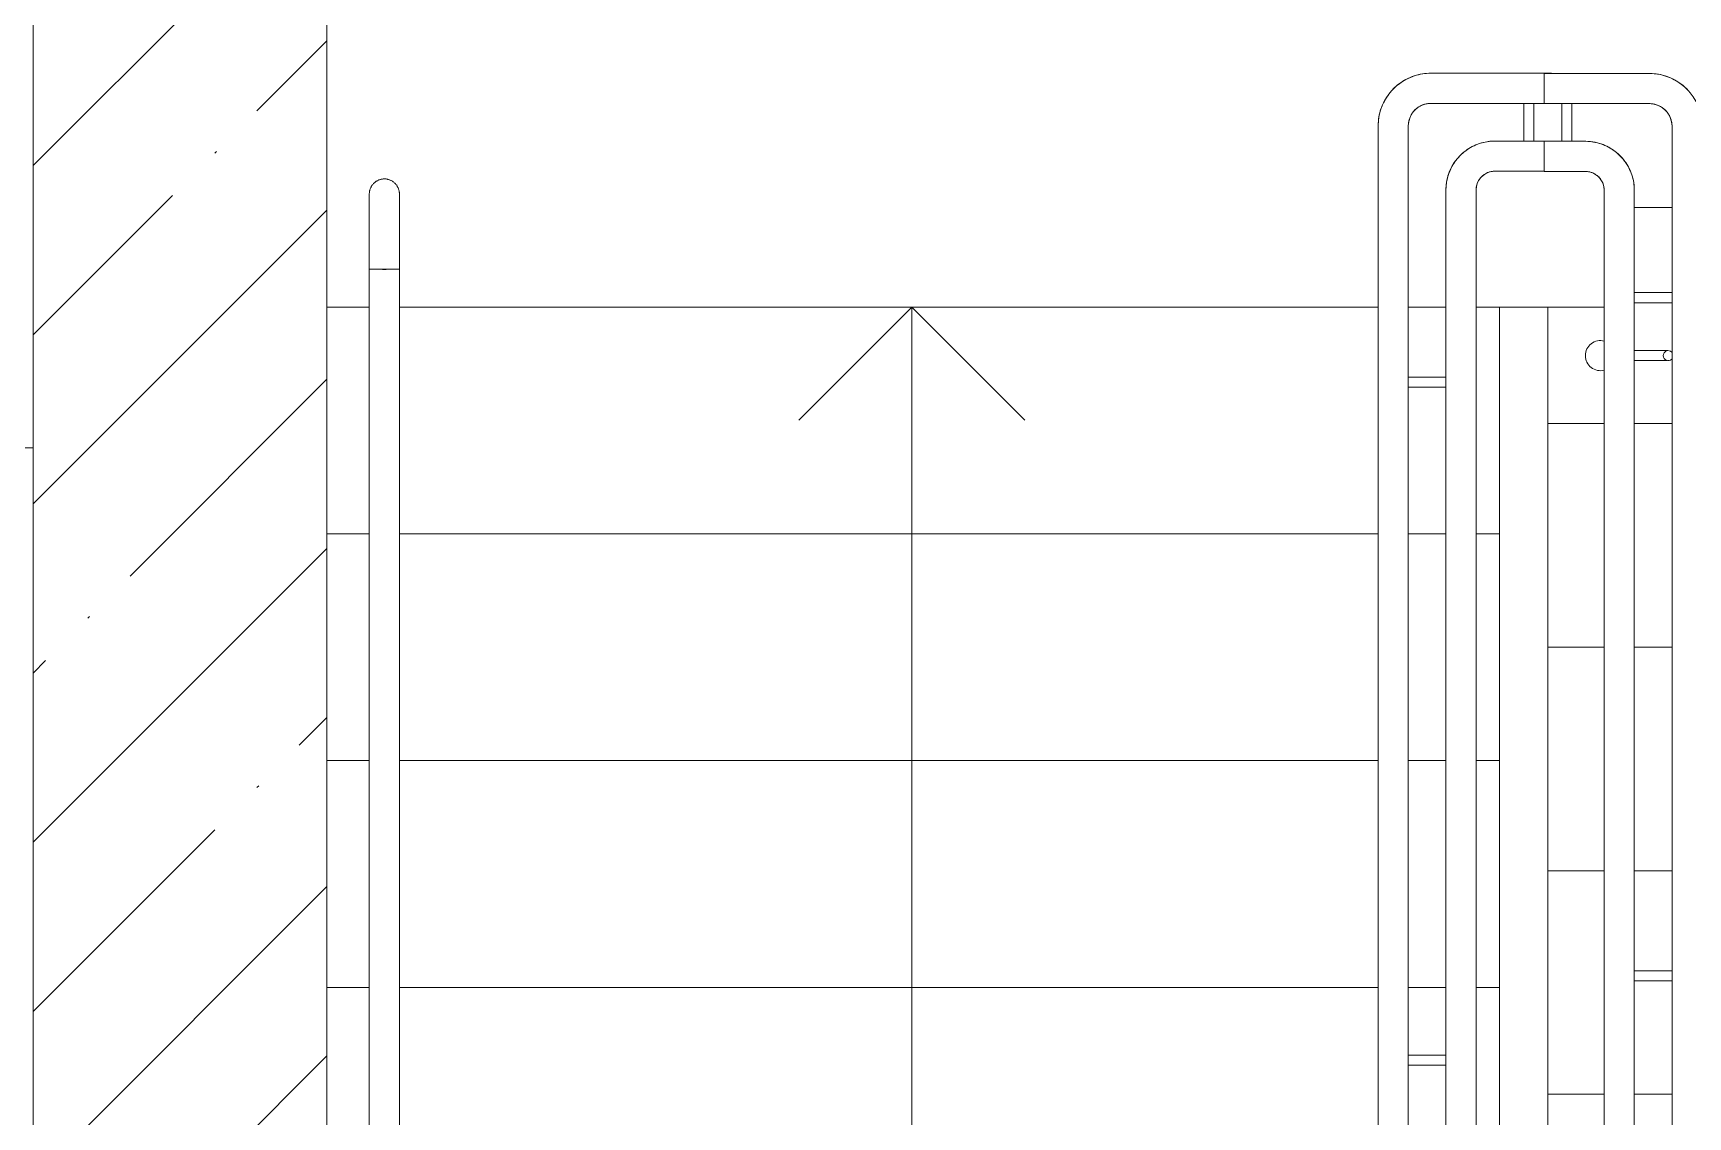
# Model space of a CAD drawing. Header units: millimetres. Extents: x -515342 to 330399, y -224905 to 507333.
# Drawn here: x -325592 to -323396, y 388419 to 389857 of the extents above; entities that cross this region are included whole.
import ezdxf

# ---------------------------------------------------------------- set-up
doc = ezdxf.new("R2010")
doc.units = ezdxf.units.MM
doc.layers.get('0').update_dxf_attribs({"lineweight": 0})
for name, color, linetype, lineweight in [('Лестницы', 7, 'Continuous', 0), ('Мебель', 7, 'Continuous', 0), ('Ограждение', 7, 'Continuous', 0), ('Стены внутренние', 7, 'Continuous', 0), ('Стены несущие', 7, 'Continuous', 0), ('Стрелки вверх', 7, 'Continuous', 0)]:
    doc.layers.add(name, color=color, linetype=linetype, lineweight=lineweight)

# ---------------------------------------------------------------- blocks, each defined once
blk = doc.blocks.new('Прикроватная тумба - Прикроватная тумба-V62-О_АР_П_4__10_050_План 4 этажа')
at = {"layer": 'Мебель'}
for p, q in [((495, 500), (0, 500)), ((0, 500), (0, 0))]:
    blk.add_line(p, q, dxfattribs=at)
blk = doc.blocks.new('Ограждение - АР_Ограждение_Балясина_D40_900 для 1500-10120775-О_АР_П_4__10_050_План 4 этажа')
at = {"layer": 'Ограждение'}
for p, q in [((-45, 6.7), (-60, 6.7)), ((-60, -6.7), (-45, -6.7))]:
    blk.add_line(p, q, dxfattribs=at)
at = {"layer": 'Ограждение', "flags": 128}
for points in [[(-89.6, 6.7), (-89.4, 6.7), (-89.1, 6.7), (-88.8, 6.7), (-88.5, 6.7), (-88.1, 6.7), (-87.6, 6.7), (-87.1, 6.7), (-86.6, 6.7), (-86, 6.7), (-85.4, 6.7), (-84.8, 6.7), (-84.1, 6.7), (-83.3, 6.7), (-82.6, 6.7), (-81.7, 6.7), (-80.9, 6.7), (-80, 6.7), (-79.1, 6.7), (-78.2, 6.7), (-77.2, 6.7), (-76.2, 6.7), (-75.2, 6.7), (-74.1, 6.7), (-73.1, 6.7), (-72, 6.7), (-70.9, 6.7), (-69.7, 6.7), (-68.6, 6.7), (-67.4, 6.7), (-66.3, 6.7), (-65.1, 6.7), (-63.9, 6.7), (-62.7, 6.7), (-61.5, 6.7), (-60.3, 6.7), (-60, 6.7)], [(-60, -6.7), (-61.2, -6.7), (-62.4, -6.7), (-63.6, -6.7), (-64.8, -6.7), (-66, -6.7), (-67.1, -6.7), (-68.3, -6.7), (-69.4, -6.7), (-70.6, -6.7), (-71.7, -6.7), (-72.8, -6.7), (-73.9, -6.7), (-74.9, -6.7), (-75.9, -6.7), (-76.9, -6.7), (-77.9, -6.7), (-78.9, -6.7), (-79.8, -6.7), (-80.7, -6.7), (-81.5, -6.7), (-82.3, -6.7), (-83.1, -6.7), (-83.9, -6.7), (-84.6, -6.7), (-85.2, -6.7), (-85.9, -6.7), (-86.5, -6.7), (-87, -6.7), (-87.5, -6.7), (-88, -6.7), (-88.4, -6.7)]]:
    blk.add_lwpolyline(points, dxfattribs=at)
at = {"layer": 'Ограждение'}
for centre, radius, start, end in [((-90, 0), 6.67, 360, 135), ((0, 0), 20, 360, 104.4889), ((-90, 0), 6.67, 225, 360), ((0, 0), 20, 255.5111, 360)]:
    blk.add_arc(centre, radius, start, end, dxfattribs=at)
blk = doc.blocks.new('Ограждение - Ограждение-10116339-О_АР_П_4__10_050_План 4 этажа')
at = {"extrusion": (0, 0, -1), "zscale": -1}
blk.add_blockref('Ограждение - АР_Ограждение_Балясина_D40_900 для 1500-10120775-О_АР_П_4__10_050_План 4 этажа', (-50950, 13594.8), dxfattribs=at)
blk = doc.blocks.new('Ограждение - АР_Ограждение_Балясина_D40_900 для 1500-V82-О_АР_П_4__10_050_План 4 этажа')
at = {"layer": 'Ограждение'}
for p, q in [((-20, 6.7), (-60, 6.7)), ((-60, -6.7), (-20, -6.7))]:
    blk.add_line(p, q, dxfattribs=at)
at = {"layer": 'Ограждение', "flags": 128}
for points in [[(-69.7, 6.7), (-68.6, 6.7), (-67.4, 6.7), (-66.3, 6.7), (-65.1, 6.7), (-63.9, 6.7), (-62.7, 6.7), (-61.5, 6.7), (-60.3, 6.7), (-60, 6.7)], [(-60, -6.7), (-61.2, -6.7), (-62.4, -6.7), (-63.6, -6.7), (-64.8, -6.7), (-66, -6.7), (-67.1, -6.7), (-68.3, -6.7), (-69.4, -6.7)]]:
    blk.add_lwpolyline(points, dxfattribs=at)
blk = doc.blocks.new('Ограждение - АР_Ограждение_Балясина_D40_900 для 1500-10124907-О_АР_П_4__10_050_План 4 этажа')
at = {"layer": 'Ограждение'}
for p, q in [((-20, 6.7), (-60, 6.7)), ((-60, -6.7), (-20, -6.7))]:
    blk.add_line(p, q, dxfattribs=at)
at = {"layer": 'Ограждение', "flags": 128}
for points in [[(-69.7, 6.7), (-68.6, 6.7), (-67.4, 6.7), (-66.3, 6.7), (-65.1, 6.7), (-63.9, 6.7), (-62.7, 6.7), (-61.5, 6.7), (-60.3, 6.7), (-60, 6.7)], [(-60, -6.7), (-61.2, -6.7), (-62.4, -6.7), (-63.6, -6.7), (-64.8, -6.7), (-66, -6.7), (-67.1, -6.7), (-68.3, -6.7), (-69.4, -6.7)]]:
    blk.add_lwpolyline(points, dxfattribs=at)
blk = doc.blocks.new('Ограждение - АР_Ограждение_Балясина_D40_900 для 1500-10124909-О_АР_П_4__10_050_План 4 этажа')
at = {"layer": 'Ограждение'}
for p, q in [((-20, 6.7), (-60, 6.7)), ((-60, -6.7), (-20, -6.7))]:
    blk.add_line(p, q, dxfattribs=at)
at = {"layer": 'Ограждение', "flags": 128}
for points in [[(-69.7, 6.7), (-68.6, 6.7), (-67.4, 6.7), (-66.3, 6.7), (-65.1, 6.7), (-63.9, 6.7), (-62.7, 6.7), (-61.5, 6.7), (-60.3, 6.7), (-60, 6.7)], [(-60, -6.7), (-61.2, -6.7), (-62.4, -6.7), (-63.6, -6.7), (-64.8, -6.7), (-66, -6.7), (-67.1, -6.7), (-68.3, -6.7), (-69.4, -6.7)]]:
    blk.add_lwpolyline(points, dxfattribs=at)
blk = doc.blocks.new('Ограждение - Ограждение-10119502-О_АР_П_4__10_050_План 4 этажа')
at = {"extrusion": (0, 0, -1), "zscale": -1}
for name, p, rotation in [('Ограждение - АР_Ограждение_Балясина_D40_900 для 1500-V82-О_АР_П_4__10_050_План 4 этажа', (-50855, 13859.6), 270), ('Ограждение - АР_Ограждение_Балясина_D40_900 для 1500-10124909-О_АР_П_4__10_050_План 4 этажа', (-50765, 13559.6), 180), ('Ограждение - АР_Ограждение_Балясина_D40_900 для 1500-10124907-О_АР_П_4__10_050_План 4 этажа', (-50765, 12659.6), 180)]:
    blk.add_blockref(name, p, dxfattribs=dict(at, rotation=rotation))
blk = doc.blocks.new('Тип верхнего поручня - Верхний поручень_Внутренний_-10119506-О_АР_П_4__10_050_План 4 этажа')
at = {"layer": 'Ограждение'}
for p, q in [((50855, 13879.6), (50810, 13879.6)), ((50885.1, 13879.6), (50855, 13879.6)), ((50810, 13839.6), (50855, 13839.6)), ((50855, 13839.6), (50875.4, 13839.6)), ((50745, 13814.6), (50745, 13669.6)), ((50785, 13669.6), (50785, 13814.6)), ((50745, 13658.7), (50745, 10834.2)), ((50785, 10834.2), (50785, 13658.7))]:
    blk.add_line(p, q, dxfattribs=at)
at = {"layer": 'Ограждение', "flags": 128}
for points in [[(50810, 13879.6), (50807.4, 13879.5), (50804.8, 13879.4), (50802.2, 13879.1), (50799.6, 13878.7), (50797.1, 13878.3), (50794.5, 13877.7), (50792, 13877), (50789.6, 13876.3), (50787.1, 13875.4), (50784.7, 13874.4), (50782.3, 13873.4), (50780, 13872.2), (50777.7, 13871), (50775.5, 13869.6), (50773.3, 13868.2), (50771.2, 13866.7), (50769.1, 13865.1), (50767.1, 13863.4), (50765.2, 13861.7), (50763.4, 13859.8), (50761.6, 13857.9), (50759.9, 13856), (50758.3, 13853.9), (50756.8, 13851.8), (50755.3, 13849.7), (50753.9, 13847.5), (50752.7, 13845.2), (50751.5, 13842.9), (50750.4, 13840.5), (50749.4, 13838.1), (50748.5, 13835.7), (50747.7, 13833.2), (50747, 13830.7), (50746.4, 13828.2), (50745.9, 13825.6), (50745.6, 13823), (50745.3, 13820.5), (50745.1, 13817.9), (50745, 13815.3), (50745, 13814.6)], [(50785, 13814.6), (50785, 13815.6), (50785.1, 13816.6), (50785.2, 13817.6), (50785.3, 13818.5), (50785.5, 13819.5), (50785.7, 13820.5), (50786, 13821.5), (50786.3, 13822.4), (50786.6, 13823.4), (50787, 13824.3), (50787.4, 13825.2), (50787.8, 13826.1), (50788.3, 13827), (50788.8, 13827.8), (50789.4, 13828.7), (50789.9, 13829.5), (50790.6, 13830.3), (50791.2, 13831), (50791.9, 13831.8), (50792.6, 13832.5), (50793.3, 13833.2), (50794.1, 13833.8), (50794.9, 13834.5), (50795.7, 13835), (50796.5, 13835.6), (50797.3, 13836.1), (50798.2, 13836.6), (50799.1, 13837.1), (50800, 13837.5), (50800.9, 13837.9), (50801.9, 13838.2), (50802.8, 13838.5), (50803.8, 13838.8), (50804.8, 13839), (50805.8, 13839.2), (50806.7, 13839.3), (50807.7, 13839.5), (50808.7, 13839.5), (50809.7, 13839.6), (50810, 13839.6)], [(50745, 13669.6), (50745, 13668.6), (50745, 13667.6), (50745, 13666.6), (50745, 13665.6), (50745, 13664.6), (50745, 13663.6), (50745, 13662.7), (50745, 13661.7), (50745, 13660.8), (50745, 13659.9), (50745, 13658.9), (50745, 13658.7)], [(50785, 13658.7), (50785, 13659.6), (50785, 13660.6), (50785, 13661.5), (50785, 13662.4), (50785, 13663.4), (50785, 13664.4), (50785, 13665.4), (50785, 13666.4), (50785, 13667.3), (50785, 13668.3), (50785, 13669.3), (50785, 13669.6)]]:
    blk.add_lwpolyline(points, dxfattribs=at)
blk = doc.blocks.new('Тип верхнего поручня - Верхний поручень_Внутренний_-V94-О_АР_П_4__10_050_План 4 этажа')
at = {"layer": 'Ограждение'}
for p, q in [((50810, 13879.6), (50885.1, 13879.6)), ((50810, 13839.6), (50875.4, 13839.6)), ((50745, 13669.6), (50745, 13814.6)), ((50785, 13669.6), (50785, 13814.6)), ((50745, 13650), (50745, 13669.6)), ((50785, 13650), (50785, 13669.6)), ((50745, 10834.2), (50745, 13650)), ((50785, 10834.2), (50785, 13650))]:
    blk.add_line(p, q, dxfattribs=at)
for radius in [65, 25]:
    blk.add_arc((50810, 13814.6), radius, 90, 180, dxfattribs=at)
blk = doc.blocks.new('Тип перил - Перила_Внутренний_-10119516-О_АР_П_4__10_050_План 4 этажа')
at = {"layer": 'Ограждение'}
for p, q in [((50855, 13969.6), (50725, 13969.6)), ((50885.1, 13969.6), (50855, 13969.6)), ((50725, 13929.6), (50855, 13929.6)), ((50855, 13929.6), (50875.4, 13929.6)), ((50655, 13899.6), (50655, 13670.7)), ((50695, 13670.7), (50695, 13899.6)), ((50655, 13657.7), (50655, 10834.2)), ((50695, 10834.2), (50695, 13657.7))]:
    blk.add_line(p, q, dxfattribs=at)
at = {"layer": 'Ограждение', "flags": 128}
for points in [[(50725, 13969.6), (50722.2, 13969.5), (50719.4, 13969.3), (50716.6, 13969.1), (50713.8, 13968.7), (50711.1, 13968.2), (50708.4, 13967.6), (50705.7, 13966.8), (50703, 13966), (50700.3, 13965.1), (50697.7, 13964), (50695.2, 13962.9), (50692.7, 13961.7), (50690.2, 13960.3), (50687.8, 13958.9), (50685.5, 13957.3), (50683.2, 13955.7), (50681, 13954), (50678.8, 13952.2), (50676.8, 13950.3), (50674.8, 13948.3), (50672.9, 13946.3), (50671, 13944.2), (50669.3, 13942), (50667.7, 13939.7), (50666.1, 13937.4), (50664.6, 13935), (50663.3, 13932.6), (50662, 13930.1), (50660.8, 13927.5), (50659.8, 13924.9), (50658.8, 13922.3), (50657.9, 13919.6), (50657.2, 13916.9), (50656.5, 13914.2), (50656, 13911.5), (50655.6, 13908.7), (50655.3, 13905.9), (50655.1, 13903.1), (50655, 13900.3), (50655, 13899.6)], [(50695, 13899.6), (50695, 13900.8), (50695.1, 13902), (50695.2, 13903.2), (50695.4, 13904.3), (50695.6, 13905.5), (50695.9, 13906.7), (50696.2, 13907.9), (50696.5, 13909), (50696.9, 13910.1), (50697.4, 13911.2), (50697.9, 13912.3), (50698.4, 13913.4), (50699, 13914.5), (50699.6, 13915.5), (50700.2, 13916.5), (50700.9, 13917.5), (50701.7, 13918.4), (50702.4, 13919.3), (50703.3, 13920.2), (50704.1, 13921.1), (50705, 13921.9), (50705.9, 13922.7), (50706.8, 13923.4), (50707.8, 13924.1), (50708.8, 13924.8), (50709.8, 13925.4), (50710.9, 13926), (50711.9, 13926.6), (50713, 13927.1), (50714.1, 13927.5), (50715.3, 13927.9), (50716.4, 13928.3), (50717.6, 13928.6), (50718.7, 13928.9), (50719.9, 13929.1), (50721.1, 13929.3), (50722.3, 13929.4), (50723.5, 13929.5), (50724.7, 13929.6), (50725, 13929.6)], [(50655, 13670.7), (50655, 13669.5), (50655, 13668.3), (50655, 13667.1), (50655, 13666), (50655, 13664.8), (50655, 13663.6), (50655, 13662.4), (50655, 13661.3), (50655, 13660.2), (50655, 13659.1), (50655, 13658), (50655, 13657.7)], [(50695, 13657.7), (50695, 13658.8), (50695, 13659.9), (50695, 13661), (50695, 13662.2), (50695, 13663.3), (50695, 13664.5), (50695, 13665.7), (50695, 13666.9), (50695, 13668), (50695, 13669.2), (50695, 13670.4), (50695, 13670.7)]]:
    blk.add_lwpolyline(points, dxfattribs=at)
blk = doc.blocks.new('Тип перил - Перила_Внутренний_-V95-О_АР_П_4__10_050_План 4 этажа')
at = {"layer": 'Ограждение'}
for p, q in [((50725, 13969.6), (50885.1, 13969.6)), ((50725, 13929.6), (50875.4, 13929.6)), ((50655, 13670.7), (50655, 13899.6)), ((50695, 13670.7), (50695, 13899.6)), ((50655, 13649), (50655, 13670.7)), ((50695, 13649), (50695, 13670.7)), ((50655, 10834.2), (50655, 13649)), ((50695, 10834.2), (50695, 13649))]:
    blk.add_line(p, q, dxfattribs=at)
for radius in [70, 30]:
    blk.add_arc((50725, 13899.6), radius, 90, 180, dxfattribs=at)
blk = doc.blocks.new('Ограждение - АР_Ограждение_Балясина_D40_900 для 1500-10125169-О_АР_П_4__10_050_План 4 этажа')
at = {"layer": 'Ограждение'}
for p, q in [((-20, 6.7), (-60, 6.7)), ((-60, -6.7), (-20, -6.7))]:
    blk.add_line(p, q, dxfattribs=at)
at = {"layer": 'Ограждение', "flags": 128}
for points in [[(-69.7, 6.7), (-68.6, 6.7), (-67.4, 6.7), (-66.3, 6.7), (-65.1, 6.7), (-63.9, 6.7), (-62.7, 6.7), (-61.5, 6.7), (-60.3, 6.7), (-60, 6.7)], [(-60, -6.7), (-61.2, -6.7), (-62.4, -6.7), (-63.6, -6.7), (-64.8, -6.7), (-66, -6.7), (-67.1, -6.7), (-68.3, -6.7), (-69.4, -6.7)]]:
    blk.add_lwpolyline(points, dxfattribs=at)
blk = doc.blocks.new('Ограждение - Ограждение-10123013-О_АР_П_4__10_050_План 4 этажа')
at = {"extrusion": (0, 0, -1), "zscale": -1, "rotation": 270}
blk.add_blockref('Ограждение - АР_Ограждение_Балясина_D40_900 для 1500-V82-О_АР_П_4__10_050_План 4 этажа', (-50905.5, 13859.2), dxfattribs=at)
at = {"extrusion": (0, 0, -1), "zscale": -1}
for name, p in [('Ограждение - АР_Ограждение_Балясина_D40_900 для 1500-V82-О_АР_П_4__10_050_План 4 этажа', (-50975, 13671.7)), ('Ограждение - АР_Ограждение_Балясина_D40_900 для 1500-10125169-О_АР_П_4__10_050_План 4 этажа', (-50975, 12771.7))]:
    blk.add_blockref(name, p, dxfattribs=at)
blk = doc.blocks.new('Тип верхнего поручня - Верхний поручень_Внутренний_-10123018-О_АР_П_4__10_050_План 4 этажа')
at = {"layer": 'Ограждение'}
for p, q in [((50905.5, 13879.2), (50875.4, 13879.2)), ((50875.4, 13856.9), (50875.4, 13861.6)), ((50930, 13879.2), (50905.5, 13879.2)), ((50875.4, 13839.2), (50905.5, 13839.2)), ((50905.5, 13839.2), (50930, 13839.2)), ((50955, 13814.2), (50955, 13812.9)), ((50995, 13812.9), (50995, 13814.2)), ((50955, 13781.3), (50955, 10916.4)), ((50995, 10916.4), (50995, 13781.3))]:
    blk.add_line(p, q, dxfattribs=at)
at = {"layer": 'Ограждение', "flags": 128}
for points in [[(50995, 13814.2), (50994.9, 13816.8), (50994.8, 13819.4), (50994.5, 13822), (50994.2, 13824.6), (50993.7, 13827.1), (50993.1, 13829.7), (50992.5, 13832.2), (50991.7, 13834.7), (50990.8, 13837.1), (50989.9, 13839.5), (50988.8, 13841.9), (50987.7, 13844.2), (50986.4, 13846.5), (50985.1, 13848.7), (50983.6, 13850.9), (50982.1, 13853), (50980.5, 13855.1), (50978.9, 13857.1), (50977.1, 13859), (50975.3, 13860.9), (50973.4, 13862.6), (50971.4, 13864.3), (50969.4, 13865.9), (50967.3, 13867.5), (50965.1, 13868.9), (50962.9, 13870.3), (50960.6, 13871.5), (50958.3, 13872.7), (50956, 13873.8), (50953.6, 13874.8), (50951.1, 13875.7), (50948.6, 13876.5), (50946.1, 13877.2), (50943.6, 13877.8), (50941, 13878.3), (50938.5, 13878.7), (50935.9, 13879), (50933.3, 13879.1), (50930.7, 13879.2), (50930, 13879.2)], [(50930, 13839.2), (50931, 13839.2), (50932, 13839.1), (50933, 13839), (50934, 13838.9), (50935, 13838.7), (50935.9, 13838.5), (50936.9, 13838.2), (50937.9, 13838), (50938.8, 13837.6), (50939.7, 13837.2), (50940.6, 13836.8), (50941.5, 13836.4), (50942.4, 13835.9), (50943.3, 13835.4), (50944.1, 13834.9), (50944.9, 13834.3), (50945.7, 13833.7), (50946.5, 13833), (50947.2, 13832.3), (50947.9, 13831.6), (50948.6, 13830.9), (50949.3, 13830.2), (50949.9, 13829.4), (50950.5, 13828.6), (50951, 13827.7), (50951.6, 13826.9), (50952, 13826), (50952.5, 13825.1), (50952.9, 13824.2), (50953.3, 13823.3), (50953.6, 13822.3), (50954, 13821.4), (50954.2, 13820.4), (50954.4, 13819.5), (50954.6, 13818.5), (50954.8, 13817.5), (50954.9, 13816.5), (50955, 13815.5), (50955, 13814.5), (50955, 13814.2)], [(50955, 13781.3), (50955, 13783.6), (50955, 13785.9), (50955, 13788.3), (50955, 13790.7), (50955, 13793.2), (50955, 13795.7), (50955, 13798.2), (50955, 13800.8), (50955, 13803.3), (50955, 13805.9), (50955, 13808.5), (50955, 13811.1), (50955, 13812.9)], [(50995, 13812.9), (50995, 13810.3), (50995, 13807.7), (50995, 13805.1), (50995, 13802.6), (50995, 13800), (50995, 13797.5), (50995, 13795), (50995, 13792.5), (50995, 13790), (50995, 13787.6), (50995, 13785.2), (50995, 13782.9), (50995, 13781.3)]]:
    blk.add_lwpolyline(points, dxfattribs=at)
blk = doc.blocks.new('Тип верхнего поручня - Верхний поручень_Внутренний_-V97-О_АР_П_4__10_050_План 4 этажа')
at = {"layer": 'Ограждение'}
for p, q in [((50875.4, 13879.2), (50875.4, 13839.2)), ((50875.4, 13879.2), (50930, 13879.2)), ((50875.4, 13839.2), (50930, 13839.2)), ((50955, 13814.2), (50955, 13812.9)), ((50995, 13814.2), (50995, 13812.9)), ((50955, 13812.9), (50955, 13791)), ((50995, 13812.9), (50995, 13791)), ((50955, 13791), (50955, 10844.4)), ((50995, 13791), (50995, 10844.4))]:
    blk.add_line(p, q, dxfattribs=at)
for radius in [65, 25]:
    blk.add_arc((50930, 13814.2), radius, 0, 90, dxfattribs=at)
blk = doc.blocks.new('Тип перил - Перила_Внутренний_-10123028-О_АР_П_4__10_050_План 4 этажа')
at = {"layer": 'Ограждение'}
for p, q in [((50905.5, 13969.2), (50875.4, 13969.2)), ((51015, 13969.2), (50905.5, 13969.2)), ((50875.4, 13946.9), (50875.4, 13951.6)), ((50875.4, 13929.2), (50905.5, 13929.2)), ((50905.5, 13929.2), (51015, 13929.2)), ((51045, 13899.2), (51045, 13814.2)), ((51045, 13780.2), (51045, 10835.8))]:
    blk.add_line(p, q, dxfattribs=at)
at = {"layer": 'Ограждение', "flags": 128}
for points in [[(51067.6, 13945.4), (51065.7, 13947.4), (51063.8, 13949.4), (51061.7, 13951.3), (51059.6, 13953.2), (51057.4, 13954.9), (51055.1, 13956.6), (51052.8, 13958.1), (51050.4, 13959.6), (51048, 13961), (51045.5, 13962.2), (51043, 13963.4), (51040.4, 13964.5), (51037.7, 13965.4), (51035.1, 13966.3), (51032.4, 13967), (51029.6, 13967.7), (51026.9, 13968.2), (51024.1, 13968.6), (51021.3, 13968.9), (51018.6, 13969.1), (51015.8, 13969.2), (51015, 13969.2)], [(51015, 13929.2), (51016.2, 13929.2), (51017.4, 13929.1), (51018.6, 13929), (51019.8, 13928.8), (51021, 13928.6), (51022.1, 13928.4), (51023.3, 13928.1), (51024.4, 13927.7), (51025.6, 13927.3), (51026.7, 13926.9), (51027.8, 13926.4), (51028.9, 13925.8), (51029.9, 13925.3), (51030.9, 13924.6), (51031.9, 13924), (51032.9, 13923.3), (51033.9, 13922.5), (51034.8, 13921.8), (51035.7, 13921), (51036.5, 13920.1), (51037.3, 13919.2), (51038.1, 13918.3), (51038.9, 13917.4), (51039.6, 13916.4), (51040.2, 13915.4), (51040.9, 13914.4), (51041.5, 13913.4), (51042, 13912.3), (51042.5, 13911.2), (51043, 13910.1), (51043.4, 13909), (51043.7, 13907.8), (51044.1, 13906.7), (51044.3, 13905.5), (51044.6, 13904.3), (51044.7, 13903.1), (51044.9, 13901.9), (51045, 13900.7), (51045, 13899.5), (51045, 13899.2)], [(51045, 13780.2), (51045, 13782.6), (51045, 13785.1), (51045, 13787.7), (51045, 13790.3), (51045, 13793), (51045, 13795.7), (51045, 13798.4), (51045, 13801.1), (51045, 13803.9), (51045, 13806.7), (51045, 13809.4), (51045, 13812.2), (51045, 13814.2)]]:
    blk.add_lwpolyline(points, dxfattribs=at)
blk = doc.blocks.new('Тип перил - Перила_Внутренний_-V98-О_АР_П_4__10_050_План 4 этажа')
at = {"layer": 'Ограждение'}
for p, q in [((50875.4, 13969.2), (50875.4, 13929.2)), ((50875.4, 13969.2), (51015, 13969.2)), ((50875.4, 13929.2), (51015, 13929.2)), ((51045, 13899.2), (51045, 13814.2)), ((51045, 13814.2), (51045, 13789.9)), ((51045, 13789.9), (51045, 10845.6))]:
    blk.add_line(p, q, dxfattribs=at)
for radius in [70, 30]:
    blk.add_arc((51015, 13899.2), radius, 0, 90, dxfattribs=at)
blk = doc.blocks.new('Тип перил - Перила_Внутренний_-10536282-О_АР_П_4__10_050_План 4 этажа')
at = {"layer": 'Ограждение'}
for p, q in [((49316.2, 13709.3), (49316.2, 13670.7)), ((49333.8, 13709.3), (49338.5, 13709.3)), ((49356.2, 13670.7), (49356.2, 13709.3)), ((49316.2, 13657.7), (49316.2, 10834.2)), ((49356.2, 10834.2), (49356.2, 13657.7))]:
    blk.add_line(p, q, dxfattribs=at)
at = {"layer": 'Ограждение', "flags": 128}
for points in [[(49316.2, 13670.7), (49316.2, 13669.5), (49316.2, 13668.3), (49316.2, 13667.1), (49316.2, 13666), (49316.2, 13664.8), (49316.2, 13663.6), (49316.2, 13662.4), (49316.2, 13661.3), (49316.2, 13660.2), (49316.2, 13659.1), (49316.2, 13658), (49316.2, 13657.7)], [(49356.2, 13657.7), (49356.2, 13658.8), (49356.2, 13659.9), (49356.2, 13661), (49356.2, 13662.2), (49356.2, 13663.3), (49356.2, 13664.5), (49356.2, 13665.7), (49356.2, 13666.9), (49356.2, 13668), (49356.2, 13669.2), (49356.2, 13670.4), (49356.2, 13670.7)]]:
    blk.add_lwpolyline(points, dxfattribs=at)
blk = doc.blocks.new('Тип перил - АР_Ограждение_Ограничение_Дуга D40_расстояние между поручнями 200-140673-О_АР_П_4__10_050_План 4 этажа')
at = {"layer": 'Ограждение'}
for p, q in [((0, 0), (0, 2.3)), ((0, -2.3), (0, 0))]:
    blk.add_line(p, q, dxfattribs=at)
at = {"layer": 'Ограждение', "flags": 128}
for points in [[(0, 20), (4, 20), (8, 20), (12, 20), (15.9, 20), (19.9, 20), (23.8, 20), (27.6, 20), (31.5, 20), (35.2, 20), (38.9, 20), (42.6, 20), (46.2, 20), (49.7, 20), (53.1, 20), (56.5, 20), (59.7, 20), (62.9, 20), (65.9, 20), (68.9, 20), (71.7, 20), (74.5, 20), (77.1, 20), (79.6, 20), (81.9, 20), (84.1, 20), (86.2, 20), (88.2, 20), (90, 20), (91.7, 20), (93.2, 20), (94.6, 20), (95.8, 20), (96.9, 20), (97.8, 20), (98.5, 20), (99.1, 20), (99.6, 20), (99.9, 20), (100, 20), (100, 20)], [(100, 20), (99.9, 20), (99.7, 20), (99.3, 20), (98.7, 20), (98, 20), (97.1, 20), (96.1, 20), (94.9, 20), (93.6, 20), (92.1, 20), (90.5, 20), (88.7, 20), (86.8, 20), (84.7, 20), (82.5, 20), (80.2, 20), (77.8, 20), (75.2, 20), (72.5, 20), (69.7, 20), (66.7, 20), (63.7, 20), (60.6, 20), (57.4, 20), (54, 20), (50.6, 20), (47.1, 20), (43.6, 20), (39.9, 20), (36.2, 20), (32.5, 20), (28.7, 20), (24.8, 20), (20.9, 20), (17, 20), (13, 20), (9.1, 20), (5.1, 20), (1.1, 20), (0, 20)], [(100, 20), (100.8, 20), (101.6, 19.9), (102.4, 19.9), (103.2, 19.7), (104, 19.6), (104.8, 19.4), (105.5, 19.2), (106.3, 19), (107, 18.7), (107.8, 18.4), (108.5, 18.1), (109.2, 17.7), (109.9, 17.4), (110.6, 16.9), (111.3, 16.5), (111.9, 16), (112.6, 15.6), (113.2, 15), (113.8, 14.5), (114.3, 13.9), (114.9, 13.3), (115.4, 12.7), (115.9, 12.1), (116.4, 11.5), (116.8, 10.8), (117.2, 10.1), (117.6, 9.4), (118, 8.7), (118.3, 8), (118.6, 7.2), (118.9, 6.5), (119.2, 5.7), (119.4, 5), (119.6, 4.2), (119.7, 3.4), (119.8, 2.6), (119.9, 1.8), (120, 1), (120, 0.2), (120, 0)], [(0, -20), (4, -20), (8, -20), (12, -20), (15.9, -20), (19.9, -20), (23.8, -20), (27.6, -20), (31.5, -20), (35.2, -20), (38.9, -20), (42.6, -20), (46.2, -20), (49.7, -20), (53.1, -20), (56.5, -20), (59.7, -20), (62.9, -20), (65.9, -20), (68.9, -20), (71.7, -20), (74.5, -20), (77.1, -20), (79.6, -20), (81.9, -20), (84.1, -20), (86.2, -20), (88.2, -20), (90, -20), (91.7, -20), (93.2, -20), (94.6, -20), (95.8, -20), (96.9, -20), (97.8, -20), (98.5, -20), (99.1, -20), (99.6, -20), (99.9, -20), (100, -20), (100, -20)], [(100, -20), (99.9, -20), (99.7, -20), (99.3, -20), (98.7, -20), (98, -20), (97.1, -20), (96.1, -20), (94.9, -20), (93.6, -20), (92.1, -20), (90.5, -20), (88.7, -20), (86.8, -20), (84.7, -20), (82.5, -20), (80.2, -20), (77.8, -20), (75.2, -20), (72.5, -20), (69.7, -20), (66.7, -20), (63.7, -20), (60.6, -20), (57.4, -20), (54, -20), (50.6, -20), (47.1, -20), (43.6, -20), (39.9, -20), (36.2, -20), (32.5, -20), (28.7, -20), (24.8, -20), (20.9, -20), (17, -20), (13, -20), (9.1, -20), (5.1, -20), (1.1, -20), (0, -20)], [(120, 0), (120, -0.8), (119.9, -1.6), (119.9, -2.4), (119.7, -3.2), (119.6, -4), (119.4, -4.8), (119.2, -5.5), (119, -6.3), (118.7, -7), (118.4, -7.8), (118.1, -8.5), (117.7, -9.2), (117.4, -9.9), (116.9, -10.6), (116.5, -11.3), (116, -11.9), (115.6, -12.6), (115, -13.2), (114.5, -13.8), (113.9, -14.3), (113.3, -14.9), (112.7, -15.4), (112.1, -15.9), (111.5, -16.4), (110.8, -16.8), (110.1, -17.2), (109.4, -17.6), (108.7, -18), (108, -18.3), (107.2, -18.6), (106.5, -18.9), (105.7, -19.2), (105, -19.4), (104.2, -19.6), (103.4, -19.7), (102.6, -19.8), (101.8, -19.9), (101, -20), (100.2, -20), (100, -20)]]:
    blk.add_lwpolyline(points, dxfattribs=at)
blk = doc.blocks.new('Тип перил - Перила_Внутренний_-V110-О_АР_П_4__10_050_План 4 этажа')
at = {"layer": 'Ограждение'}
for p, q in [((49316.2, 13709.3), (49356.2, 13709.3)), ((49316.2, 13670.7), (49316.2, 13709.3)), ((49356.2, 13670.7), (49356.2, 13709.3)), ((49316.2, 13649), (49316.2, 13670.7)), ((49356.2, 13649), (49356.2, 13670.7)), ((49316.2, 10834.2), (49316.2, 13649)), ((49356.2, 10834.2), (49356.2, 13649))]:
    blk.add_line(p, q, dxfattribs=at)

msp = doc.modelspace()

# ---------------------------------------------------------------- hatches: boundary and pattern name
at = {"layer": 'Стены внутренние'}
h = msp.add_hatch(dxfattribs=at)
h.set_pattern_fill('FP_1', color=256, style=0, pattern_type=2)
h.set_pattern_definition([(45, (-374461.9, 375834.5), (-224.5064, 224.5064), []), (45, (-374237.38, 375834.5), (-224.5064, 224.5064), [396.875, -79.375, 3.353, -76.022])])
h.paths.add_polyline_path([(-325591.8897, 385229.4886), (-325201.8897, 385229.4886), (-325201.8897, 386598.724), (-325236.9626, 386598.724), (-325235.8021, 386638.724), (-325201.8897, 386638.724), (-325201.8897, 391239.4886), (-325591.8897, 391239.4886), (-325591.8897, 385573.5341)])
h.paths.add_polyline_path([(-325384.5249, 385286.0078), (-325419.2545, 385286.0078), (-325451.8897, 385297.886), (-325478.4942, 385320.2098), (-325495.859, 385350.2865), (-325501.8897, 385384.4886), (-325495.859, 385418.6906), (-325478.4942, 385448.7673), (-325451.8897, 385471.0911), (-325419.2545, 385482.9693), (-325384.5249, 385482.9693), (-325351.8897, 385471.0911), (-325325.2853, 385448.7673), (-325307.9205, 385418.6906), (-325301.8897, 385384.4886), (-325307.9205, 385350.2865), (-325325.2853, 385320.2098), (-325351.8897, 385297.886)])
h.paths.add_polyline_path([(-325419.2545, 385666.0078), (-325451.8897, 385677.886), (-325478.4942, 385700.2098), (-325495.859, 385730.2865), (-325501.8897, 385764.4886), (-325495.859, 385798.6906), (-325478.4942, 385828.7673), (-325451.8897, 385851.0911), (-325419.2545, 385862.9693), (-325384.5249, 385862.9693), (-325351.8897, 385851.0911), (-325325.2853, 385828.7673), (-325307.9205, 385798.6906), (-325301.8897, 385764.4886), (-325307.9205, 385730.2865), (-325325.2853, 385700.2098), (-325351.8897, 385677.886), (-325384.5249, 385666.0078)])
h.paths.add_polyline_path([(-325384.5249, 386046.0078), (-325419.2545, 386046.0078), (-325451.8897, 386057.886), (-325478.4942, 386080.2098), (-325495.859, 386110.2865), (-325501.8897, 386144.4886), (-325495.859, 386178.6906), (-325478.4942, 386208.7673), (-325451.8897, 386231.0911), (-325419.2545, 386242.9693), (-325384.5249, 386242.9693), (-325351.8897, 386231.0911), (-325325.2853, 386208.7673), (-325307.9205, 386178.6906), (-325301.8897, 386144.4886), (-325307.9205, 386110.2865), (-325325.2853, 386080.2098), (-325351.8897, 386057.886)])
h.paths.add_polyline_path([(-325419.2545, 387785.3046), (-325451.8897, 387797.1829), (-325478.4942, 387819.5066), (-325495.859, 387849.5834), (-325501.8897, 387883.7854), (-325495.859, 387917.9874), (-325478.4942, 387948.0642), (-325451.8897, 387970.3879), (-325419.2545, 387982.2662), (-325384.5249, 387982.2662), (-325351.8897, 387970.3879), (-325325.2853, 387948.0642), (-325307.9205, 387917.9874), (-325301.8897, 387883.7854), (-325307.9205, 387849.5834), (-325325.2853, 387819.5066), (-325351.8897, 387797.1829), (-325384.5249, 387785.3046)])
h.paths.add_polyline_path([(-325419.2545, 388190.3046), (-325451.8897, 388202.1829), (-325478.4942, 388224.5066), (-325495.859, 388254.5834), (-325501.8897, 388288.7854), (-325495.859, 388322.9874), (-325478.4942, 388353.0642), (-325451.8897, 388375.3879), (-325419.2545, 388387.2662), (-325384.5249, 388387.2662), (-325351.8897, 388375.3879), (-325325.2853, 388353.0642), (-325307.9205, 388322.9874), (-325301.8897, 388288.7854), (-325307.9205, 388254.5834), (-325325.2853, 388224.5066), (-325351.8897, 388202.1829), (-325384.5249, 388190.3046)])

# ---------------------------------------------------------------- linework, layer by layer
at = {"layer": 'Лестницы'}
for p, q in [((-323466.8897, 389625.724), (-323416.8897, 389625.724)), ((-325201.8897, 389493.7854), (-325145.3431, 389493.7854)), ((-325201.8897, 389493.7854), (-325145.3431, 389493.7854)), ((-325106.0953, 389493.7854), (-323806.5136, 389493.7854)), ((-325106.0953, 389493.7854), (-323806.5136, 389493.7854)), ((-323767.2658, 389493.7854), (-323716.4634, 389493.7854)), ((-323767.2658, 389493.7854), (-323716.4634, 389493.7854)), ((-323677.316, 389493.7854), (-323645.7192, 389493.7854)), ((-323677.316, 389493.7854), (-323645.7192, 389493.7854)), ((-323645.7192, 389493.7854), (-323506.8897, 389493.7854)), ((-323645.7192, 389192.7854), (-323645.7192, 389493.7854)), ((-323581.8897, 389493.7854), (-323581.8897, 389339.024)), ((-323506.8897, 389339.024), (-323581.8897, 389339.024)), ((-323581.8897, 389339.024), (-323581.8897, 389042.324)), ((-323506.8897, 389339.024), (-323581.8897, 389339.024)), ((-323416.8897, 389339.024), (-323466.8897, 389339.024)), ((-323416.8897, 389339.024), (-323466.8897, 389339.024)), ((-325201.8897, 389192.7854), (-325145.7192, 389192.7854)), ((-325201.8897, 389192.7854), (-325145.7192, 389192.7854)), ((-325105.7192, 389192.7854), (-323806.8897, 389192.7854)), ((-325105.7192, 389192.7854), (-323806.8897, 389192.7854)), ((-323766.8897, 389192.7854), (-323716.8897, 389192.7854)), ((-323766.8897, 389192.7854), (-323716.8897, 389192.7854)), ((-323676.8897, 389192.7854), (-323645.7192, 389192.7854)), ((-323676.8897, 389192.7854), (-323645.7192, 389192.7854)), ((-323645.7192, 388891.7854), (-323645.7192, 389192.7854)), ((-323581.8897, 389042.324), (-323581.8897, 388745.624)), ((-323506.8897, 389042.324), (-323581.8897, 389042.324)), ((-323506.8897, 389042.324), (-323581.8897, 389042.324)), ((-323416.8897, 389042.324), (-323466.8897, 389042.324)), ((-323416.8897, 389042.324), (-323466.8897, 389042.324)), ((-325201.8897, 388891.7854), (-325145.7192, 388891.7854)), ((-325201.8897, 388891.7854), (-325145.7192, 388891.7854)), ((-325105.7192, 388891.7854), (-323806.8897, 388891.7854)), ((-325105.7192, 388891.7854), (-323806.8897, 388891.7854)), ((-323766.8897, 388891.7854), (-323716.8897, 388891.7854)), ((-323766.8897, 388891.7854), (-323716.8897, 388891.7854)), ((-323676.8897, 388891.7854), (-323645.7192, 388891.7854)), ((-323676.8897, 388891.7854), (-323645.7192, 388891.7854)), ((-323645.7192, 388590.7854), (-323645.7192, 388891.7854)), ((-323581.8897, 388745.624), (-323581.8897, 388448.924)), ((-323506.8897, 388745.624), (-323581.8897, 388745.624)), ((-323506.8897, 388745.624), (-323581.8897, 388745.624)), ((-323416.8897, 388745.624), (-323466.8897, 388745.624)), ((-323416.8897, 388745.624), (-323466.8897, 388745.624)), ((-325201.8897, 388590.7854), (-325145.7192, 388590.7854)), ((-325201.8897, 388590.7854), (-325145.7192, 388590.7854)), ((-325105.7192, 388590.7854), (-323806.8897, 388590.7854)), ((-325105.7192, 388590.7854), (-323806.8897, 388590.7854)), ((-323766.8897, 388590.7854), (-323716.8897, 388590.7854)), ((-323766.8897, 388590.7854), (-323716.8897, 388590.7854)), ((-323676.8897, 388590.7854), (-323645.7192, 388590.7854)), ((-323676.8897, 388590.7854), (-323645.7192, 388590.7854)), ((-323645.7192, 388289.7854), (-323645.7192, 388590.7854)), ((-323581.8897, 388448.924), (-323581.8897, 388152.224)), ((-323506.8897, 388448.924), (-323581.8897, 388448.924)), ((-323506.8897, 388448.924), (-323581.8897, 388448.924)), ((-323416.8897, 388448.924), (-323466.8897, 388448.924)), ((-323416.8897, 388448.924), (-323466.8897, 388448.924))]:
    msp.add_line(p, q, dxfattribs=at)
at = {"layer": 'Стены несущие'}
for p, q in [((-325591.8897, 391239.4886), (-325591.8897, 385229.4886)), ((-325201.8897, 386638.724), (-325201.8897, 391239.4886))]:
    msp.add_line(p, q, dxfattribs=at)
at = {"layer": 'Стрелки вверх'}
for p, q in [((-324425.7192, 389493.7854), (-324575.7192, 389343.7854)), ((-324425.7192, 389192.7854), (-324425.7192, 389493.7854)), ((-324425.7192, 389493.7854), (-324275.7192, 389343.7854)), ((-324425.7192, 388891.7854), (-324425.7192, 389192.7854)), ((-324425.7192, 388590.7854), (-324425.7192, 388891.7854)), ((-324425.7192, 388289.7854), (-324425.7192, 388590.7854))]:
    msp.add_line(p, q, dxfattribs=at)

# ---------------------------------------------------------------- block references
at = {"layer": 'Мебель'}
msp.add_blockref('Прикроватная тумба - Прикроватная тумба-V62-О_АР_П_4__10_050_План 4 этажа', (-326086.8897, 388806.8701), dxfattribs=at)
at = {"layer": 'Ограждение'}
for name in ['Тип перил - Перила_Внутренний_-10123028-О_АР_П_4__10_050_План 4 этажа', 'Тип перил - Перила_Внутренний_-V98-О_АР_П_4__10_050_План 4 этажа', 'Тип перил - Перила_Внутренний_-10119516-О_АР_П_4__10_050_План 4 этажа', 'Тип перил - Перила_Внутренний_-V95-О_АР_П_4__10_050_План 4 этажа', 'Ограждение - Ограждение-10119502-О_АР_П_4__10_050_План 4 этажа', 'Ограждение - Ограждение-10123013-О_АР_П_4__10_050_План 4 этажа', 'Тип верхнего поручня - Верхний поручень_Внутренний_-V97-О_АР_П_4__10_050_План 4 этажа', 'Тип верхнего поручня - Верхний поручень_Внутренний_-10119506-О_АР_П_4__10_050_План 4 этажа', 'Тип верхнего поручня - Верхний поручень_Внутренний_-V94-О_АР_П_4__10_050_План 4 этажа', 'Тип верхнего поручня - Верхний поручень_Внутренний_-10123018-О_АР_П_4__10_050_План 4 этажа', 'Тип перил - Перила_Внутренний_-10536282-О_АР_П_4__10_050_План 4 этажа', 'Тип перил - Перила_Внутренний_-V110-О_АР_П_4__10_050_План 4 этажа', 'Ограждение - Ограждение-10116339-О_АР_П_4__10_050_План 4 этажа']:
    msp.add_blockref(name, (-374461.8897, 375834.4886), dxfattribs=at)
at = {"layer": 'Ограждение', "rotation": 90}
msp.add_blockref('Тип перил - АР_Ограждение_Ограничение_Дуга D40_расстояние между поручнями 200-140673-О_АР_П_4__10_050_План 4 этажа', (-325125.7192, 389543.7854), dxfattribs=at)

doc.saveas('drawing.dxf')
